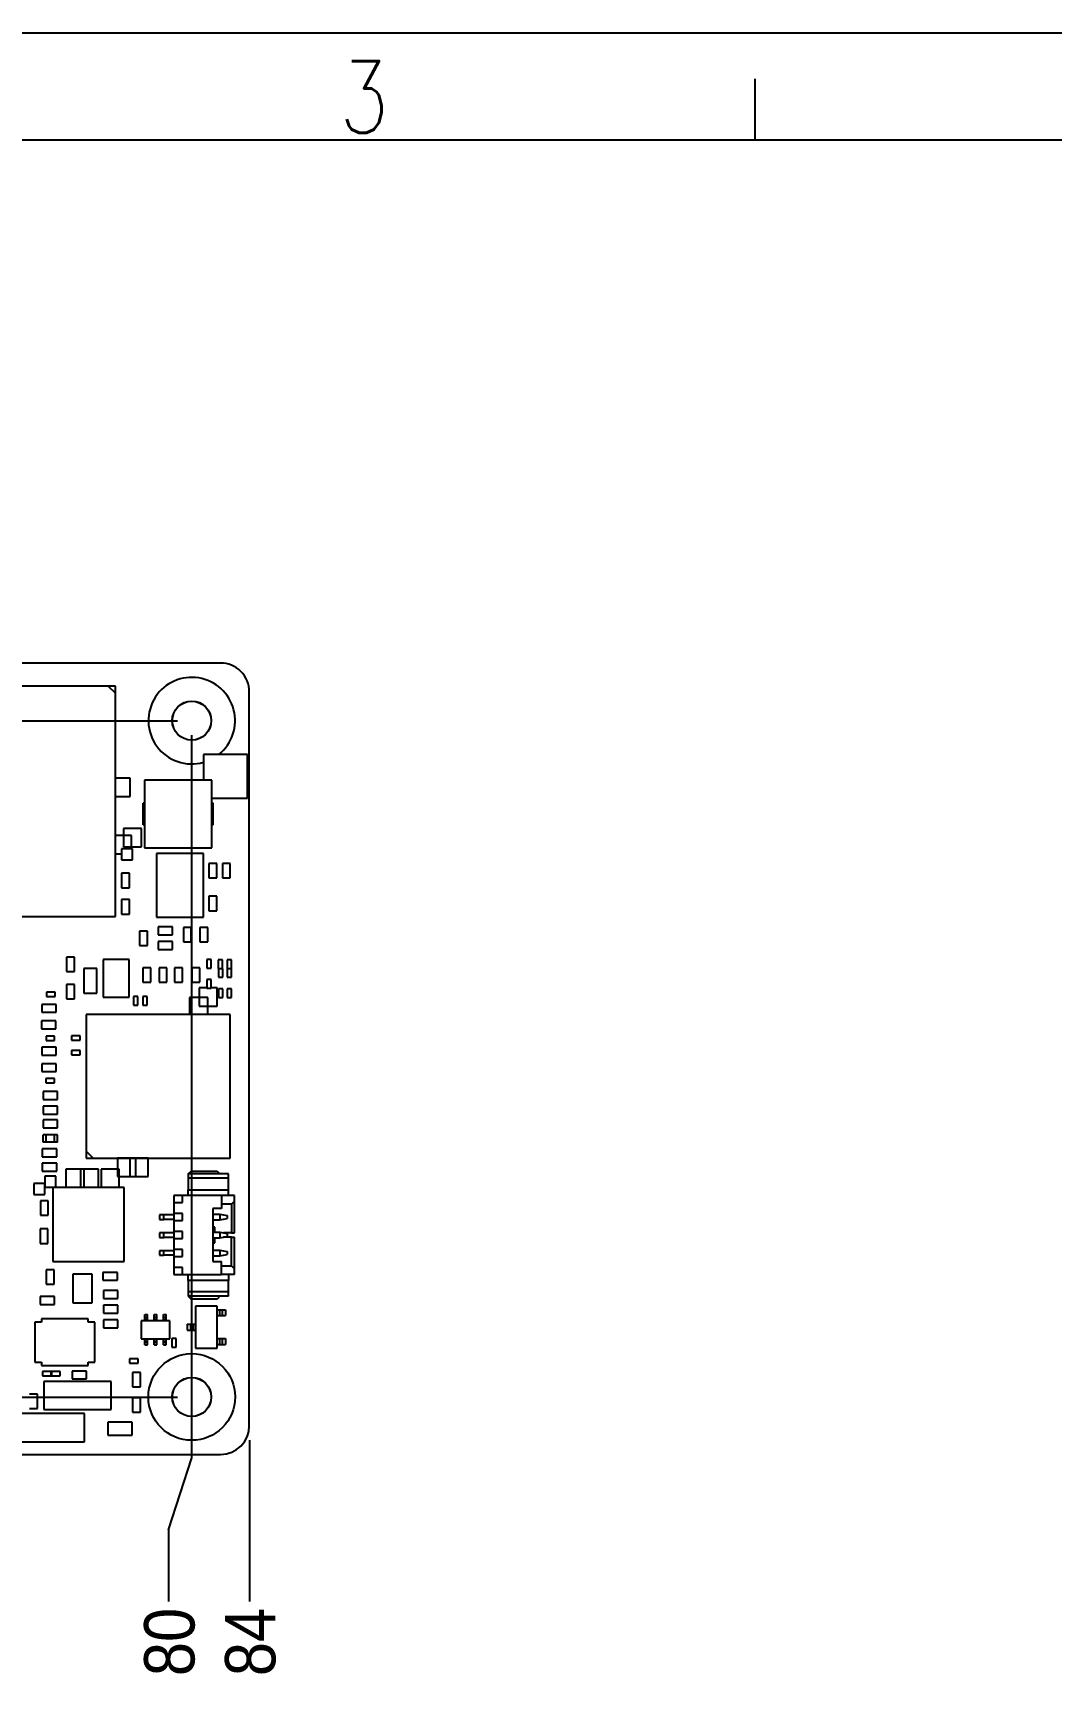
# Model space of a CAD drawing. Header units: millimetres. Extents: x 0 to 895, y 0 to 297.
# Drawn here: x 117.6 to 188.3, y 182.8 to 297 of the extents above; entities that cross this region are included whole.
import ezdxf

# ---------------------------------------------------------------- set-up
doc = ezdxf.new("R2010")
doc.units = ezdxf.units.MM
doc.layers.add('0-ADVANTECH-FORM', color=5, linetype='Continuous')
doc.layers.add('SLD-0', color=7, linetype='Continuous')
doc.styles.add('SLDTEXTSTYLE0', font='GOTHIC.TTF', dxfattribs={"width": 0.913})
doc.styles.add('SLDTEXTSTYLE1', font='txt_____.ttf', dxfattribs={"width": 0.8})
doc.dimstyles.new('SLDDIMSTYLE1', dxfattribs={"dimtxt": 3.5, "dimasz": 3.302, "dimexe": 0, "dimexo": 0.0625, "dimgap": 0.875, "dimtad": 0, "dimtih": 1, "dimtoh": 1, "dimrnd": 1e-09, "dimzin": 12, "dimdsep": 46, "dimtxsty": 'SLDTEXTSTYLE0', "dimblk1": 'NONE', "dimblk2": 'NONE', "dimsah": 1, "dimcen": 0.09, "dimadec": 0, "dimazin": 3, "dimtfac": 1, "dimtofl": 0, "dimtmove": 0, "dimatfit": 3, "dimldrblk": 'NONE', "dimfxl": 1, "dimfrac": 2, "dimtolj": 1, "dimtzin": 12, "dimarcsym": 0})

# ---------------------------------------------------------------- blocks, each defined once
blk = doc.blocks.new('_D_3')
at = {"layer": '0-ADVANTECH-FORM', "transparency": 16777216}
for p, q in [((128.62, 197.98), (128.62, 248.2)), ((127.01, 192.98), (128.62, 197.98)), ((127.01, 192.98), (127.01, 187.98))]:
    blk.add_line(p, q, dxfattribs=at)
at = {"layer": '0-ADVANTECH-FORM', "transparency": 16777216, "insert": (125.31, 182.8), "char_height": 3.5, "attachment_point": 1, "rotation": 90, "style": 'SLDTEXTSTYLE0'}
blk.add_mtext('80', dxfattribs=at)
blk = doc.blocks.new('_NONE')
blk = doc.blocks.new('_D_4')
at = {"layer": '0-ADVANTECH-FORM', "transparency": 16777216}
blk.add_line((132.62, 199.2), (132.62, 187.98), dxfattribs=at)
at = {"layer": '0-ADVANTECH-FORM', "transparency": 16777216, "insert": (130.93, 182.8), "char_height": 3.5, "attachment_point": 1, "rotation": 90, "style": 'SLDTEXTSTYLE0'}
blk.add_mtext('84', dxfattribs=at)
blk = doc.blocks.new('_D_6')
at = {"layer": '0-ADVANTECH-FORM', "transparency": 16777216}
for p, q in [((42.85, 203.82), (37.85, 203.82)), ((42.85, 203.82), (47.85, 202.2)), ((47.85, 202.2), (127.62, 202.2))]:
    blk.add_line(p, q, dxfattribs=at)
at = {"layer": '0-ADVANTECH-FORM', "transparency": 16777216, "insert": (35.27, 205.51), "char_height": 3.5, "attachment_point": 1, "style": 'SLDTEXTSTYLE0'}
blk.add_mtext('4', dxfattribs=at)
blk = doc.blocks.new('_D_8')
at = {"layer": '0-ADVANTECH-FORM', "transparency": 16777216}
for p, q in [((42.85, 247.59), (47.85, 249.2)), ((47.85, 249.2), (127.62, 249.2)), ((42.85, 247.59), (37.85, 247.59))]:
    blk.add_line(p, q, dxfattribs=at)
at = {"layer": '0-ADVANTECH-FORM', "transparency": 16777216, "insert": (32.68, 249.29), "char_height": 3.5, "attachment_point": 1, "style": 'SLDTEXTSTYLE0'}
blk.add_mtext('51', dxfattribs=at)

msp = doc.modelspace()

# ---------------------------------------------------------------- linework, layer by layer
at = {"color": 7, "linetype": 'Continuous', "lineweight": 25}
for p, q in [((130.618, 253.204), (50.618, 253.204)), ((122.822, 251.604), (103.322, 251.604)), ((122.822, 251.604), (123.322, 251.104)), ((123.322, 251.604), (122.822, 251.604)), ((123.322, 251.104), (123.322, 251.604)), ((123.322, 235.604), (123.322, 251.104)), ((132.618, 200.204), (132.618, 251.204)), ((129.44, 246.854), (129.44, 245.067)), ((132.488, 246.854), (129.44, 246.854)), ((132.488, 243.806), (132.488, 246.854)), ((124.348, 245.207), (123.322, 245.207)), ((124.348, 243.937), (124.348, 245.207)), ((130.025, 245.067), (125.325, 245.067)), ((125.325, 245.067), (125.325, 240.367)), ((130.025, 240.367), (130.025, 245.067)), ((123.322, 243.937), (124.348, 243.937)), ((125.25, 241.967), (125.25, 243.467)), ((125.325, 243.467), (125.25, 243.467)), ((130.025, 243.806), (132.488, 243.806)), ((130.1, 243.467), (130.025, 243.467)), ((130.1, 241.967), (130.1, 243.467)), ((124.424, 241.219), (123.322, 241.219)), ((123.865, 241.701), (123.865, 240.431)), ((125.135, 241.701), (123.865, 241.701)), ((124.424, 240.304), (124.424, 241.219)), ((125.135, 240.431), (125.135, 241.701)), ((125.325, 241.967), (125.25, 241.967)), ((130.1, 241.967), (130.025, 241.967)), ((123.322, 239.949), (123.738, 239.949)), ((123.738, 240.304), (123.738, 239.542)), ((124.5, 240.304), (123.738, 240.304)), ((123.865, 240.431), (125.135, 240.431)), ((124.5, 239.542), (124.5, 240.304)), ((125.325, 240.367), (130.025, 240.367)), ((126.175, 239.976), (126.175, 235.553)), ((129.429, 239.976), (126.175, 239.976)), ((129.429, 235.553), (129.429, 239.976)), ((123.738, 239.542), (124.5, 239.542)), ((129.813, 239.281), (129.813, 238.28)), ((130.363, 239.281), (129.813, 239.281)), ((130.363, 238.28), (130.363, 239.281)), ((130.743, 239.278), (130.743, 238.278)), ((131.293, 239.278), (130.743, 239.278)), ((131.293, 238.278), (131.293, 239.278)), ((123.735, 238.597), (123.735, 237.597)), ((124.285, 238.597), (123.735, 238.597)), ((123.735, 237.597), (124.285, 237.597)), ((124.285, 237.597), (124.285, 238.597)), ((129.813, 238.28), (130.363, 238.28)), ((130.743, 238.278), (131.293, 238.278)), ((124.283, 236.766), (123.732, 236.766)), ((123.732, 236.766), (123.732, 235.766)), ((124.283, 235.766), (124.283, 236.766)), ((129.813, 236.995), (129.813, 235.994)), ((130.363, 236.995), (129.813, 236.995)), ((130.363, 235.994), (130.363, 236.995)), ((103.322, 235.604), (123.322, 235.604)), ((123.732, 235.766), (124.283, 235.766)), ((126.175, 235.553), (129.429, 235.553)), ((129.813, 235.994), (130.363, 235.994)), ((125.537, 234.582), (124.987, 234.582)), ((124.987, 234.582), (124.987, 233.581)), ((125.537, 233.581), (125.537, 234.582)), ((126.286, 234.865), (126.286, 234.314)), ((127.286, 234.865), (126.286, 234.865)), ((126.286, 234.314), (127.286, 234.314)), ((127.286, 234.314), (127.286, 234.865)), ((128.035, 234.836), (128.035, 233.835)), ((128.585, 234.836), (128.035, 234.836)), ((128.585, 233.835), (128.585, 234.836)), ((129.728, 234.836), (129.178, 234.836)), ((129.178, 234.836), (129.178, 233.835)), ((129.728, 233.835), (129.728, 234.836)), ((124.987, 233.581), (125.537, 233.581)), ((127.286, 233.849), (126.286, 233.849)), ((126.286, 233.849), (126.286, 233.298)), ((126.286, 233.298), (127.286, 233.298)), ((127.286, 233.298), (127.286, 233.849)), ((128.035, 233.835), (128.585, 233.835)), ((129.178, 233.835), (129.728, 233.835)), ((119.918, 232.766), (119.918, 231.766)), ((120.468, 232.766), (119.918, 232.766)), ((120.468, 231.766), (120.468, 232.766)), ((121.115, 231.973), (121.115, 230.273)), ((122.015, 231.973), (121.115, 231.973)), ((122.015, 230.273), (122.015, 231.973)), ((122.456, 232.596), (122.456, 229.979)), ((124.259, 232.596), (122.456, 232.596)), ((124.259, 229.979), (124.259, 232.596)), ((125.779, 232.025), (125.229, 232.025)), ((125.229, 232.025), (125.229, 231.025)), ((125.779, 231.025), (125.779, 232.025)), ((126.897, 232.025), (126.347, 232.025)), ((126.347, 232.025), (126.347, 231.025)), ((126.897, 231.025), (126.897, 232.025)), ((127.413, 232.025), (127.413, 231.025)), ((127.964, 232.025), (127.413, 232.025)), ((127.964, 231.025), (127.964, 232.025)), ((128.633, 232.025), (128.633, 231.025)), ((129.183, 232.025), (128.633, 232.025)), ((129.183, 231.025), (129.183, 232.025)), ((129.959, 232.603), (129.659, 232.603)), ((129.659, 232.603), (129.659, 232.003)), ((129.659, 232.003), (129.959, 232.003)), ((129.959, 232.003), (129.959, 232.603)), ((130.446, 232.572), (130.446, 231.972)), ((130.746, 232.572), (130.446, 232.572)), ((130.446, 231.972), (130.746, 231.972)), ((130.472, 231.968), (130.472, 231.368)), ((130.772, 231.968), (130.472, 231.968)), ((130.746, 231.972), (130.746, 232.572)), ((130.772, 231.368), (130.772, 231.968)), ((131.081, 232.572), (131.081, 231.972)), ((131.381, 232.572), (131.081, 232.572)), ((131.081, 231.972), (131.381, 231.972)), ((131.081, 231.968), (131.081, 231.368)), ((131.381, 231.968), (131.081, 231.968)), ((131.381, 231.972), (131.381, 232.572)), ((131.381, 231.368), (131.381, 231.968)), ((119.918, 231.766), (120.468, 231.766)), ((120.468, 230.861), (119.918, 230.861)), ((119.918, 230.861), (119.918, 229.861)), ((120.468, 229.861), (120.468, 230.861)), ((125.229, 231.025), (125.779, 231.025)), ((126.347, 231.025), (126.897, 231.025)), ((127.413, 231.025), (127.964, 231.025)), ((128.633, 231.025), (129.183, 231.025)), ((129.959, 231.206), (129.659, 231.206)), ((129.659, 231.206), (129.659, 230.606)), ((129.959, 230.606), (129.959, 231.206)), ((130.472, 231.368), (130.772, 231.368)), ((131.081, 231.368), (131.381, 231.368)), ((118.521, 230.325), (118.521, 230.025)), ((119.121, 230.325), (118.521, 230.325)), ((118.521, 230.025), (119.121, 230.025)), ((119.121, 230.025), (119.121, 230.325)), ((119.918, 229.861), (120.468, 229.861)), ((121.115, 230.273), (122.015, 230.273)), ((122.456, 229.979), (124.259, 229.979)), ((124.579, 230.038), (124.579, 229.438)), ((124.879, 230.038), (124.579, 230.038)), ((124.879, 229.438), (124.879, 230.038)), ((125.214, 230.038), (125.214, 229.438)), ((125.514, 230.038), (125.214, 230.038)), ((125.514, 229.438), (125.514, 230.038)), ((128.463, 229.967), (128.463, 228.794)), ((129.733, 229.967), (128.463, 229.967)), ((129.123, 230.627), (129.123, 229.357)), ((129.659, 230.627), (129.123, 230.627)), ((129.659, 230.606), (129.959, 230.606)), ((129.733, 228.794), (129.733, 229.967)), ((130.393, 230.627), (129.959, 230.627)), ((130.393, 229.357), (130.393, 230.627)), ((130.472, 230.571), (130.472, 229.971)), ((130.772, 230.571), (130.472, 230.571)), ((130.472, 229.971), (130.772, 229.971)), ((130.772, 229.971), (130.772, 230.571)), ((131.081, 230.571), (131.081, 229.971)), ((131.381, 230.571), (131.081, 230.571)), ((131.081, 229.971), (131.381, 229.971)), ((131.381, 229.971), (131.381, 230.571)), ((119.207, 229.487), (118.206, 229.487)), ((118.206, 229.487), (118.206, 228.937)), ((118.206, 228.937), (119.207, 228.937)), ((119.207, 228.937), (119.207, 229.487)), ((121.278, 228.794), (121.278, 219.294)), ((131.278, 228.794), (121.278, 228.794)), ((124.579, 229.438), (124.879, 229.438)), ((125.214, 229.438), (125.514, 229.438)), ((129.123, 229.357), (130.393, 229.357)), ((131.278, 218.794), (131.278, 228.794)), ((118.178, 228.337), (118.178, 227.787)), ((119.179, 228.337), (118.178, 228.337)), ((118.178, 227.787), (119.179, 227.787)), ((118.493, 227.277), (118.493, 226.977)), ((119.093, 227.277), (118.493, 227.277)), ((119.093, 226.977), (119.093, 227.277)), ((119.179, 227.787), (119.179, 228.337)), ((120.873, 227.302), (120.273, 227.302)), ((120.273, 227.302), (120.273, 227.002)), ((120.873, 227.002), (120.873, 227.302)), ((118.204, 226.508), (118.204, 225.958)), ((119.204, 226.508), (118.204, 226.508)), ((118.493, 226.977), (119.093, 226.977)), ((119.204, 225.958), (119.204, 226.508)), ((120.273, 227.002), (120.873, 227.002)), ((120.273, 226.286), (120.273, 225.986)), ((120.873, 226.286), (120.273, 226.286)), ((120.873, 225.986), (120.873, 226.286)), ((118.204, 225.958), (119.204, 225.958)), ((118.204, 225.365), (118.204, 224.815)), ((119.204, 225.365), (118.204, 225.365)), ((119.204, 224.815), (119.204, 225.365)), ((120.273, 225.986), (120.873, 225.986)), ((118.204, 224.815), (119.204, 224.815)), ((118.485, 224.326), (118.485, 224.025)), ((119.085, 224.326), (118.485, 224.326)), ((118.485, 224.025), (119.085, 224.025)), ((119.085, 224.025), (119.085, 224.326)), ((118.285, 223.435), (118.285, 222.884)), ((119.285, 223.435), (118.285, 223.435)), ((118.285, 222.884), (119.285, 222.884)), ((119.285, 222.884), (119.285, 223.435)), ((118.285, 222.419), (118.285, 221.868)), ((119.285, 222.419), (118.285, 222.419)), ((118.285, 221.868), (119.285, 221.868)), ((119.285, 221.868), (119.285, 222.419)), ((118.285, 221.453), (118.285, 220.903)), ((119.285, 221.453), (118.285, 221.453)), ((118.285, 220.903), (119.285, 220.903)), ((118.285, 219.912), (118.285, 220.412)), ((118.485, 220.412), (118.285, 220.412)), ((118.485, 220.412), (118.485, 219.912)), ((119.085, 220.412), (118.485, 220.412)), ((119.285, 220.412), (119.085, 220.412)), ((119.085, 219.912), (119.085, 220.412)), ((119.285, 220.903), (119.285, 221.453)), ((119.285, 219.912), (119.285, 220.412)), ((118.234, 219.447), (118.234, 218.897)), ((119.235, 219.447), (118.234, 219.447)), ((118.485, 219.912), (118.285, 219.912)), ((119.085, 219.912), (118.485, 219.912)), ((119.285, 219.912), (119.085, 219.912)), ((119.235, 218.897), (119.235, 219.447)), ((121.778, 218.794), (121.278, 219.294)), ((121.278, 219.294), (121.278, 218.794)), ((118.234, 218.897), (119.235, 218.897)), ((118.234, 218.456), (118.234, 217.906)), ((119.235, 218.456), (118.234, 218.456)), ((119.235, 217.906), (119.235, 218.456)), ((121.278, 218.794), (121.778, 218.794)), ((121.778, 218.794), (131.278, 218.794)), ((123.459, 218.791), (123.459, 217.521)), ((124.729, 218.791), (123.459, 218.791)), ((125.592, 218.791), (124.322, 218.791)), ((124.322, 218.791), (124.322, 217.521)), ((124.729, 217.521), (124.729, 218.791)), ((125.592, 217.521), (125.592, 218.791)), ((118.404, 217.038), (117.642, 217.038)), ((117.642, 217.038), (117.642, 216.276)), ((118.234, 217.906), (119.235, 217.906)), ((118.404, 217.546), (118.404, 216.784)), ((119.166, 217.546), (118.404, 217.546)), ((118.404, 216.276), (118.404, 217.038)), ((119.166, 216.784), (119.166, 217.546)), ((119.865, 218.025), (119.865, 216.771)), ((121.135, 218.025), (119.865, 218.025)), ((122.151, 218.025), (120.881, 218.025)), ((120.881, 218.025), (120.881, 216.771)), ((121.135, 216.771), (121.135, 218.025)), ((122.151, 216.771), (122.151, 218.025)), ((122.316, 218.029), (122.316, 216.771)), ((123.586, 218.029), (122.316, 218.029)), ((123.459, 217.521), (124.729, 217.521)), ((123.586, 216.771), (123.586, 218.029)), ((124.322, 217.521), (125.592, 217.521)), ((128.379, 217.707), (128.579, 217.907)), ((131.179, 217.707), (128.379, 217.707)), ((128.379, 217.707), (128.379, 217.407)), ((131.179, 217.407), (128.379, 217.407)), ((128.379, 217.407), (128.379, 216.607)), ((128.579, 217.907), (130.379, 217.907)), ((130.379, 217.907), (130.579, 217.707)), ((131.179, 217.407), (131.179, 217.707)), ((131.179, 216.607), (131.179, 217.407)), ((117.642, 216.276), (118.404, 216.276)), ((118.654, 215.836), (118.104, 215.836)), ((118.104, 215.836), (118.104, 214.836)), ((118.404, 216.784), (119.166, 216.784)), ((118.654, 214.836), (118.654, 215.836)), ((123.929, 216.771), (118.975, 216.771)), ((118.975, 216.771), (118.975, 211.615)), ((123.929, 211.615), (123.929, 216.771)), ((127.979, 216.207), (127.379, 216.207)), ((127.379, 216.207), (127.379, 215.707)), ((127.979, 215.707), (127.979, 216.207)), ((130.679, 216.207), (127.979, 216.207)), ((128.379, 216.607), (131.179, 216.607)), ((128.379, 216.207), (128.379, 216.607)), ((130.679, 216.207), (130.679, 215.307)), ((131.579, 216.207), (130.679, 216.207)), ((131.179, 216.207), (131.179, 216.607)), ((131.579, 215.807), (131.579, 216.207)), ((118.104, 214.836), (118.654, 214.836)), ((126.379, 214.867), (126.379, 214.547)), ((126.679, 214.867), (126.379, 214.867)), ((126.679, 214.547), (126.679, 214.867)), ((127.379, 214.867), (126.679, 214.867)), ((127.379, 215.707), (127.379, 214.957)), ((127.379, 215.707), (127.979, 215.707)), ((127.979, 214.957), (127.379, 214.957)), ((127.379, 214.957), (127.379, 214.457)), ((127.979, 214.457), (127.979, 214.957)), ((130.079, 215.307), (130.079, 211.607)), ((130.679, 215.307), (130.079, 215.307)), ((130.079, 214.907), (130.579, 214.907)), ((130.579, 214.907), (130.579, 214.507)), ((130.579, 214.907), (131.079, 214.807)), ((131.379, 215.607), (130.679, 215.607)), ((131.079, 214.807), (131.079, 214.607)), ((131.579, 215.807), (131.379, 215.607)), ((131.379, 215.607), (131.379, 213.607)), ((131.579, 213.607), (131.579, 215.807)), ((118.078, 213.881), (118.078, 212.88)), ((118.629, 213.881), (118.078, 213.881)), ((118.629, 212.88), (118.629, 213.881)), ((126.379, 214.547), (126.679, 214.547)), ((126.379, 213.617), (126.379, 213.297)), ((126.679, 213.617), (126.379, 213.617)), ((127.379, 214.547), (126.679, 214.547)), ((127.379, 213.617), (126.679, 213.617)), ((126.679, 213.297), (126.679, 213.617)), ((127.379, 214.457), (127.379, 213.707)), ((127.379, 214.457), (127.979, 214.457)), ((127.979, 213.707), (127.379, 213.707)), ((127.379, 213.707), (127.379, 213.207)), ((127.979, 213.207), (127.979, 213.707)), ((130.079, 214.507), (130.579, 214.507)), ((130.229, 214.007), (130.079, 214.007)), ((130.079, 213.657), (130.579, 213.657)), ((130.229, 213.657), (130.229, 214.007)), ((130.579, 214.507), (131.079, 214.607)), ((130.579, 213.657), (130.579, 213.257)), ((130.579, 213.657), (131.079, 213.557)), ((131.379, 213.607), (130.829, 213.607)), ((131.079, 213.557), (131.079, 213.357)), ((131.379, 213.607), (131.579, 213.607)), ((118.078, 212.88), (118.629, 212.88)), ((126.379, 213.297), (126.679, 213.297)), ((127.379, 213.297), (126.679, 213.297)), ((127.379, 213.207), (127.379, 212.457)), ((127.379, 213.207), (127.979, 213.207)), ((127.979, 212.457), (127.379, 212.457)), ((127.379, 212.457), (127.379, 211.957)), ((127.979, 211.957), (127.979, 212.457)), ((130.079, 213.257), (130.579, 213.257)), ((130.079, 212.907), (130.229, 212.907)), ((130.079, 212.407), (130.579, 212.407)), ((130.229, 212.907), (130.229, 213.257)), ((130.579, 213.257), (131.079, 213.357)), ((130.579, 212.407), (130.579, 212.007)), ((130.579, 212.407), (131.079, 212.307)), ((131.379, 213.307), (130.829, 213.307)), ((131.379, 211.307), (131.379, 213.307)), ((131.379, 213.307), (131.579, 213.307)), ((131.579, 211.107), (131.579, 213.307)), ((118.975, 211.615), (123.929, 211.615)), ((126.379, 212.367), (126.379, 212.047)), ((126.679, 212.367), (126.379, 212.367)), ((126.379, 212.047), (126.679, 212.047)), ((127.379, 212.367), (126.679, 212.367)), ((126.679, 212.047), (126.679, 212.367)), ((127.379, 212.047), (126.679, 212.047)), ((127.379, 211.957), (127.379, 211.207)), ((127.379, 211.957), (127.979, 211.957)), ((130.079, 212.007), (130.579, 212.007)), ((130.079, 211.607), (130.679, 211.607)), ((130.579, 212.007), (131.079, 212.107)), ((130.679, 210.707), (130.679, 211.607)), ((130.679, 211.307), (131.379, 211.307)), ((131.079, 212.307), (131.079, 212.107)), ((131.579, 211.107), (131.379, 211.307)), ((118.51, 211.036), (118.51, 210.036)), ((119.06, 211.036), (118.51, 211.036)), ((119.06, 210.036), (119.06, 211.036)), ((120.346, 210.748), (120.346, 208.748)), ((121.695, 210.748), (120.346, 210.748)), ((121.695, 208.748), (121.695, 210.748)), ((122.451, 210.862), (122.451, 210.311)), ((123.451, 210.862), (122.451, 210.862)), ((122.451, 210.311), (123.451, 210.311)), ((123.451, 210.311), (123.451, 210.862)), ((127.979, 211.207), (127.379, 211.207)), ((127.379, 211.207), (127.379, 210.707)), ((127.379, 210.707), (127.979, 210.707)), ((127.979, 210.707), (127.979, 211.207)), ((127.979, 210.707), (130.679, 210.707)), ((128.379, 210.307), (128.379, 210.707)), ((131.179, 210.307), (128.379, 210.307)), ((128.379, 210.307), (128.379, 209.507)), ((131.579, 210.707), (130.679, 210.707)), ((131.179, 210.707), (131.179, 210.307)), ((131.179, 209.507), (131.179, 210.307)), ((131.579, 210.707), (131.579, 211.107)), ((118.082, 209.185), (118.082, 208.635)), ((119.082, 209.185), (118.082, 209.185)), ((118.51, 210.036), (119.06, 210.036)), ((119.082, 208.635), (119.082, 209.185)), ((122.476, 209.592), (122.476, 209.041)), ((123.476, 209.592), (122.476, 209.592)), ((122.476, 209.041), (123.476, 209.041)), ((123.476, 209.041), (123.476, 209.592)), ((131.179, 209.507), (128.379, 209.507)), ((128.379, 209.507), (128.379, 209.207)), ((131.179, 209.207), (128.379, 209.207)), ((128.379, 209.207), (128.579, 209.007)), ((130.379, 209.007), (128.579, 209.007)), ((130.579, 209.207), (130.379, 209.007)), ((131.179, 209.207), (131.179, 209.507)), ((118.082, 208.635), (119.082, 208.635)), ((120.346, 208.748), (121.695, 208.748)), ((122.476, 208.576), (122.476, 208.025)), ((123.476, 208.576), (122.476, 208.576)), ((122.476, 208.025), (123.476, 208.025)), ((123.476, 208.025), (123.476, 208.576)), ((125.35, 207.928), (125.55, 207.928)), ((125.35, 207.753), (125.35, 207.928)), ((125.55, 207.753), (125.55, 207.928)), ((126, 207.928), (126.2, 207.928)), ((126, 207.753), (126, 207.928)), ((126.2, 207.753), (126.2, 207.928)), ((126.65, 207.928), (126.85, 207.928)), ((126.65, 207.753), (126.65, 207.928)), ((126.85, 207.753), (126.85, 207.928)), ((128.881, 208.506), (128.881, 205.606)), ((130.381, 208.506), (128.881, 208.506)), ((130.381, 205.606), (130.381, 208.506)), ((130.381, 208.256), (130.551, 208.256)), ((130.381, 207.856), (130.551, 207.856)), ((130.551, 208.256), (130.551, 207.856)), ((130.551, 208.256), (130.74, 208.256)), ((130.551, 207.856), (130.74, 207.856)), ((130.74, 208.256), (130.74, 207.856)), ((130.74, 208.256), (130.956, 208.256)), ((130.74, 207.856), (130.956, 207.856)), ((130.956, 208.256), (130.956, 207.856)), ((117.723, 207.396), (117.723, 204.633)), ((118.174, 207.396), (117.723, 207.396)), ((121.428, 207.642), (118.174, 207.642)), ((118.174, 207.642), (118.174, 207.396)), ((121.428, 207.396), (121.428, 207.642)), ((121.889, 207.396), (121.428, 207.396)), ((121.889, 204.633), (121.889, 207.396)), ((123.476, 207.56), (122.476, 207.56)), ((122.476, 207.56), (122.476, 207.009)), ((122.476, 207.009), (123.476, 207.009)), ((123.476, 207.009), (123.476, 207.56)), ((127.1, 207.503), (125.1, 207.503)), ((125.1, 207.503), (125.1, 206.253)), ((125.35, 207.753), (125.55, 207.753)), ((125.35, 207.723), (125.35, 207.753)), ((125.35, 207.723), (125.55, 207.723)), ((125.35, 207.553), (125.35, 207.723)), ((125.35, 207.503), (125.35, 207.553)), ((125.35, 207.553), (125.55, 207.553)), ((125.55, 207.723), (125.55, 207.753)), ((125.55, 207.553), (125.55, 207.723)), ((125.55, 207.503), (125.55, 207.553)), ((126, 207.753), (126.2, 207.753)), ((126, 207.723), (126, 207.753)), ((126, 207.553), (126, 207.723)), ((126, 207.723), (126.2, 207.723)), ((126, 207.503), (126, 207.553)), ((126, 207.553), (126.2, 207.553)), ((126.2, 207.723), (126.2, 207.753)), ((126.2, 207.553), (126.2, 207.723)), ((126.2, 207.503), (126.2, 207.553)), ((126.65, 207.753), (126.85, 207.753)), ((126.65, 207.723), (126.65, 207.753)), ((126.65, 207.553), (126.65, 207.723)), ((126.65, 207.723), (126.85, 207.723)), ((126.65, 207.503), (126.65, 207.553)), ((126.65, 207.553), (126.85, 207.553)), ((126.85, 207.723), (126.85, 207.753)), ((126.85, 207.553), (126.85, 207.723)), ((126.85, 207.503), (126.85, 207.553)), ((127.1, 206.253), (127.1, 207.503)), ((128.306, 207.256), (128.306, 206.856)), ((128.306, 207.256), (128.522, 207.256)), ((128.306, 206.856), (128.522, 206.856)), ((128.522, 207.256), (128.522, 206.856)), ((128.522, 207.256), (128.711, 207.256)), ((128.522, 206.856), (128.711, 206.856)), ((128.711, 207.256), (128.711, 206.856)), ((128.711, 207.256), (128.881, 207.256)), ((128.711, 206.856), (128.881, 206.856)), ((125.1, 206.253), (127.1, 206.253)), ((125.35, 206.203), (125.35, 206.253)), ((125.35, 206.203), (125.55, 206.203)), ((125.35, 206.033), (125.35, 206.203)), ((125.35, 206.033), (125.55, 206.033)), ((125.35, 206.003), (125.35, 206.033)), ((125.35, 206.003), (125.55, 206.003)), ((125.35, 205.828), (125.35, 206.003)), ((125.35, 205.828), (125.55, 205.828)), ((125.55, 206.203), (125.55, 206.253)), ((125.55, 206.033), (125.55, 206.203)), ((125.55, 206.003), (125.55, 206.033)), ((125.55, 205.828), (125.55, 206.003)), ((126, 206.203), (126, 206.253)), ((126, 206.203), (126.2, 206.203)), ((126, 206.033), (126, 206.203)), ((126, 206.033), (126.2, 206.033)), ((126, 206.003), (126, 206.033)), ((126, 206.003), (126.2, 206.003)), ((126, 205.828), (126, 206.003)), ((126, 205.828), (126.2, 205.828)), ((126.2, 206.203), (126.2, 206.253)), ((126.2, 206.033), (126.2, 206.203)), ((126.2, 206.003), (126.2, 206.033)), ((126.2, 205.828), (126.2, 206.003)), ((126.65, 206.203), (126.65, 206.253)), ((126.65, 206.203), (126.85, 206.203)), ((126.65, 206.033), (126.65, 206.203)), ((126.65, 206.033), (126.85, 206.033)), ((126.65, 206.003), (126.65, 206.033)), ((126.65, 206.003), (126.85, 206.003)), ((126.65, 205.828), (126.65, 206.003)), ((126.65, 205.828), (126.85, 205.828)), ((126.85, 206.203), (126.85, 206.253)), ((126.85, 206.033), (126.85, 206.203)), ((126.85, 206.003), (126.85, 206.033)), ((126.85, 205.828), (126.85, 206.003)), ((127.246, 206.264), (127.246, 205.664)), ((127.546, 206.264), (127.246, 206.264)), ((127.246, 205.664), (127.546, 205.664)), ((127.546, 205.664), (127.546, 206.264)), ((128.881, 205.606), (130.381, 205.606)), ((130.381, 206.256), (130.551, 206.256)), ((130.381, 205.856), (130.551, 205.856)), ((130.551, 206.256), (130.551, 205.856)), ((130.551, 206.256), (130.74, 206.256)), ((130.551, 205.856), (130.74, 205.856)), ((130.74, 206.256), (130.74, 205.856)), ((130.74, 206.256), (130.956, 206.256)), ((130.74, 205.856), (130.956, 205.856)), ((130.956, 206.256), (130.956, 205.856)), ((117.723, 204.633), (118.174, 204.633)), ((118.174, 204.633), (118.174, 204.387)), ((121.428, 204.387), (121.428, 204.633)), ((121.428, 204.633), (121.889, 204.633)), ((124.902, 204.844), (124.302, 204.844)), ((124.302, 204.844), (124.302, 204.544)), ((124.302, 204.544), (124.902, 204.544)), ((124.902, 204.544), (124.902, 204.844)), ((118.174, 204.387), (121.428, 204.387)), ((118.857, 203.98), (118.257, 203.98)), ((118.257, 203.98), (118.257, 203.68)), ((118.257, 203.68), (118.857, 203.68)), ((118.352, 203.283), (118.352, 201.329)), ((123.029, 203.283), (118.352, 203.283)), ((118.857, 203.68), (118.857, 203.98)), ((118.866, 203.98), (118.866, 203.68)), ((119.466, 203.98), (118.866, 203.98)), ((118.866, 203.68), (119.466, 203.68)), ((119.466, 203.68), (119.466, 203.98)), ((120.317, 204.004), (120.317, 203.453)), ((121.317, 204.004), (120.317, 204.004)), ((120.317, 203.453), (121.317, 203.453)), ((121.317, 203.453), (121.317, 204.004)), ((123.029, 201.329), (123.029, 203.283)), ((124.505, 203.898), (124.505, 202.898)), ((125.055, 203.898), (124.505, 203.898)), ((125.055, 202.898), (125.055, 203.898)), ((117.892, 202.4), (117.342, 202.4)), ((117.892, 201.4), (117.892, 202.4)), ((124.505, 202.898), (125.055, 202.898)), ((125.055, 202.146), (124.505, 202.146)), ((124.505, 202.146), (124.505, 201.146)), ((125.055, 201.146), (125.055, 202.146)), ((121.174, 201.048), (116.498, 201.048)), ((117.342, 201.4), (117.892, 201.4)), ((118.352, 201.329), (123.029, 201.329)), ((121.174, 199.094), (121.174, 201.048)), ((124.505, 201.146), (125.055, 201.146)), ((124.487, 200.445), (122.787, 200.445)), ((122.787, 200.445), (122.787, 199.545)), ((124.487, 199.545), (124.487, 200.445)), ((116.498, 199.094), (121.174, 199.094)), ((122.787, 199.545), (124.487, 199.545)), ((50.618, 198.204), (130.618, 198.204))]:
    msp.add_line(p, q, dxfattribs=at)
for centre, radius in [((128.618, 249.204), 1.359), ((128.618, 249.204), 1.35), ((128.618, 202.204), 3.01), ((128.618, 202.204), 1.359), ((128.618, 202.204), 1.35)]:
    msp.add_circle(centre, radius, dxfattribs=at)
for centre, radius, start, end in [((130.618, 251.204), 2, 359.9995, 90.0005), ((128.618, 249.204), 3.01, 308.66697, 146.84238), ((128.618, 249.204), 3.01, 146.84238, 285.84261), ((130.618, 200.204), 2, 270.0015, 359.9985)]:
    msp.add_arc(centre, radius, start, end, dxfattribs=at)
at = {"layer": 'SLD-0'}
for p, q in [((0, 297), (420, 297)), ((167.732, 293.796), (167.732, 289.57)), ((5, 289.57), (415, 289.57))]:
    msp.add_line(p, q, dxfattribs=at)

# ---------------------------------------------------------------- texts
at = {"layer": 'SLD-0', "insert": (138.878, 295.044), "char_height": 5, "attachment_point": 1, "style": 'SLDTEXTSTYLE1'}
msp.add_mtext('3', dxfattribs=at)
msp.add_mtext('3', dxfattribs=at)

# ---------------------------------------------------------------- dimensions: what is measured, and where the dimension line sits
at = {"layer": '0-ADVANTECH-FORM'}
for feature_location, offset, dtype, origin, picture, middle in [((128.618, 249.204), (-90.766, -1.612), 0, (50.618, 198.204), '_D_8', (35.267, 247.593)), ((128.618, 249.204), (-1.612, -61.228), 1, (48.618, 200.204), '_D_3', (127.007, 185.39)), ((128.618, 202.204), (-90.766, 1.612), 0, (50.618, 198.204), '_D_6', (36.56, 203.816)), ((132.618, 200.204), (0, -12.228), 1, (48.618, 200.204), '_D_4', (132.618, 185.39))]:
    dim = msp.add_ordinate_dim(feature_location=feature_location, offset=offset, dtype=dtype, origin=origin, dimstyle='SLDDIMSTYLE1', dxfattribs=at)
    dim.commit()
    dim.dimension.update_dxf_attribs({"geometry": picture, "text_midpoint": middle})

doc.saveas('drawing.dxf')
